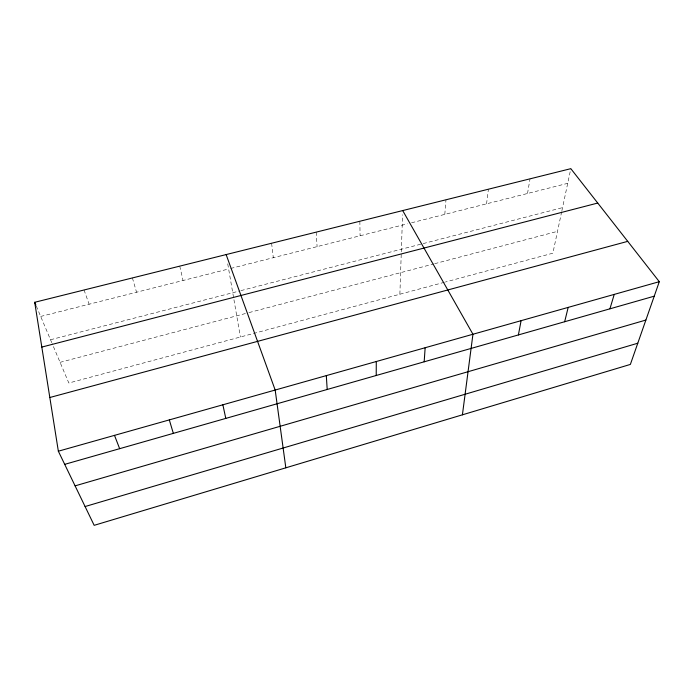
<?xml version="1.0" encoding="UTF-8"?>
<svg xmlns="http://www.w3.org/2000/svg" width="694" height="694" viewBox="0 0 694 694"><rect width="100%" height="100%" fill="white"/><g stroke="black" fill="none" stroke-linecap="round" stroke-linejoin="round"><path stroke-width="0.52" stroke-dasharray="3.47 2.6" d="M399.874 294.23L402.563 214.732M444.793 214.385L445.982 199.785M486.555 203.836L488.411 189.21M527.518 193.487L530.025 178.835M561.672 211.757L552.866 253.197L445.409 282.016M561.888 210.724L570.824 168.668M444.368 282.293L68.827 383.019L52.189 343.669M60.083 362.337L248.027 312.847M249.051 312.578L433.681 263.954M434.713 263.685L557.508 231.345M50.532 339.739L239.959 290.864M240.992 290.595L562.548 207.627M40.686 316.447L228.63 268.977M230.703 268.448L407.404 223.824M411.559 222.774L567.709 183.337M36.296 306.063L51.772 342.689M84.052 289.988L89.11 304.215M132.389 277.947L136.562 292.226M179.746 266.14L183.051 280.489M227.736 263.833L240.393 337.006M271.606 243.247L273.306 257.691M316.169 232.134L317.106 246.63M359.856 221.247L360.073 235.778"/><path stroke-width="1.04" d="M376.217 375.489L376.287 361.513M424.173 361.808L425.153 347.729M462.412 414.83L472.944 334.248L402.702 210.568M518.392 334.933L521.099 320.671M564.656 321.738L568.186 307.381M609.922 308.821L614.242 294.395M659.3 281.686L630.369 364.419L94.167 525.332L58.348 451.204L34.7 302.289L570.824 168.668L659.3 281.686L58.348 451.204M85.084 506.542L637.786 343.218M75.091 485.861L645.88 320.055M64.698 464.355L654.225 296.182M49.821 397.506L627.732 241.356M41.814 347.078L597.742 203.047M34.7 302.289L35.897 305.126M114.493 435.364L119.654 448.68M226.14 254.577L275.18 390.037L285.833 467.817M169.319 419.905L173.335 433.368M222.869 404.793L225.793 418.404M326.31 375.619L327.195 389.473"/></g></svg>
